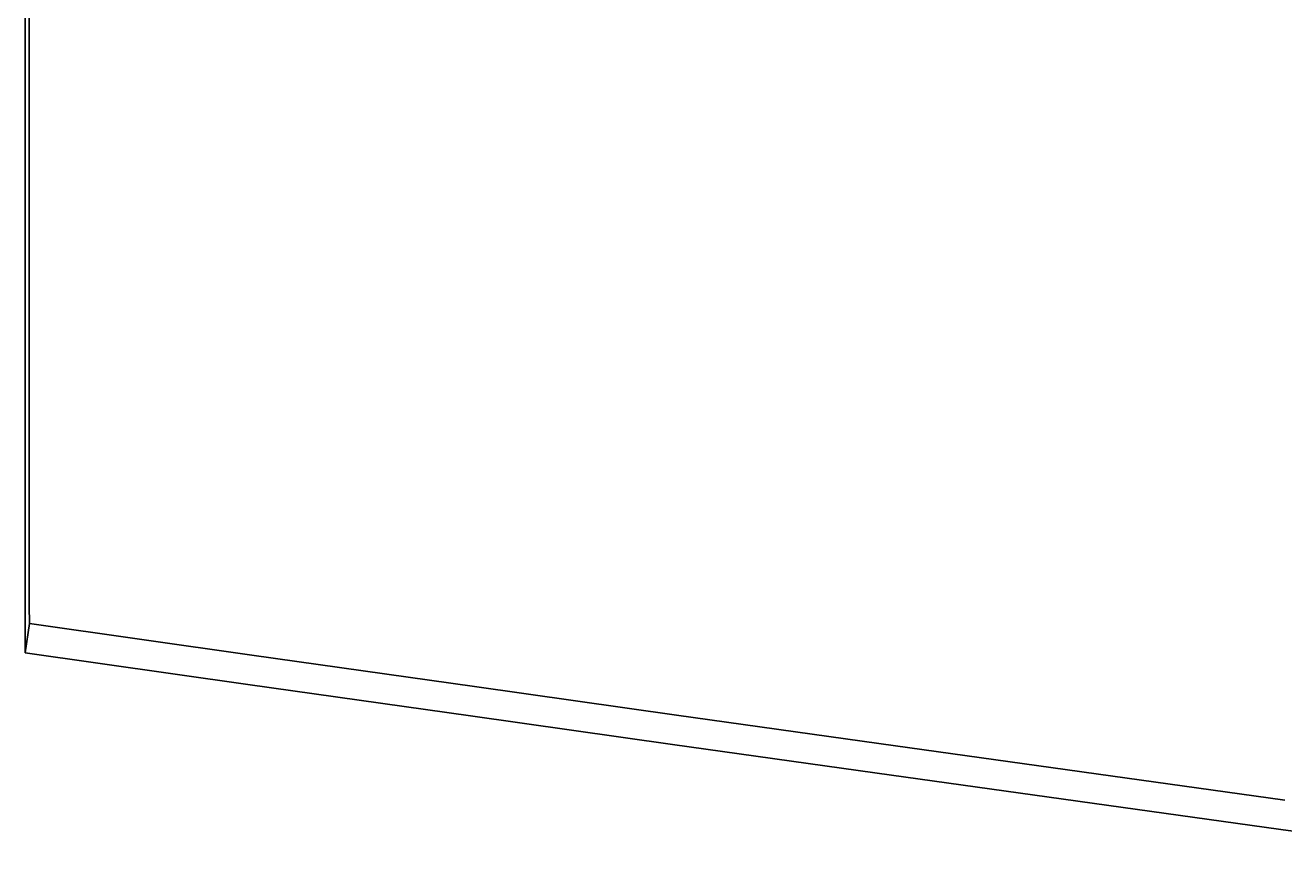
# Model space of a CAD drawing. Extents: x 284875 to 293742, y -1591 to 2062.
# Drawn here: x 284875 to 285582, y 1103 to 1576 of the extents above; entities that cross this region are included whole.
import ezdxf

# ---------------------------------------------------------------- set-up
doc = ezdxf.new("R2010")
doc.units = 0

# ---------------------------------------------------------------- blocks, each defined once
blk = doc.blocks.new('FB03C-PL251-CPLATE')
at = {"layer": '2073', "color": 125}
for points, invisible_edges in [([(284875, 1598.6755, 10000), (284875, 1557.8361, 10127.7441), (284877.2264, 1615.7208, 10005.3386), (284875, 1598.6755, 10000)], 6), ([(284875, 1557.8361, 10127.7441), (284877.2481, 1574.817, 10133.2752), (284877.2264, 1615.7208, 10005.3386), (284875, 1557.8361, 10127.7441)], 13), ([(285127.1709, 1582.946, 10005.3953), (284877.2264, 1615.7208, 10005.3386), (284877.2481, 1574.817, 10133.2752), (285127.1709, 1582.946, 10005.3953)], 13), ([(284875, 1598.6755, 10000), (285125, 1606.748, 9868.0967), (285125, 1565.9114, 10000), (284875, 1598.6755, 10000)], 15), ([(285125, 1606.748, 9868.0967), (285352, 1577.645, 9868.2617), (285125, 1565.9114, 10000), (285125, 1606.748, 9868.0967)], 15), ([(285125, 1565.9114, 10000), (284875, 1557.8361, 10127.7441), (284875, 1598.6755, 10000), (285125, 1565.9114, 10000)], 13), ([(285354.1633, 1594.731, 9873.4953), (285582.1401, 1565.3712, 9874.9608), (285582.1221, 1601.5665, 9755.0565), (285354.1633, 1594.731, 9873.4953)], 15), ([(285580, 1584.4221, 9750), (285735, 1600.135, 9629.5771), (285735, 1565.1609, 9750), (285580, 1584.4221, 9750)], 15), ([(285737.1044, 1582.2972, 9755.0911), (285582.1221, 1601.5665, 9755.0565), (285582.1401, 1565.3712, 9874.9608), (285737.1044, 1582.2972, 9755.0911)], 15), ([(285127.1709, 1582.946, 10005.3953), (285354.1814, 1553.4784, 10005.4396), (285354.1633, 1594.731, 9873.4953), (285127.1709, 1582.946, 10005.3953)], 15), ([(285354.1633, 1594.731, 9873.4953), (285354.1814, 1553.4784, 10005.4396), (285582.1401, 1565.3712, 9874.9608), (285354.1633, 1594.731, 9873.4953)], 15), ([(285352, 1577.645, 9868.2617), (285580, 1584.4221, 9750), (285580, 1548.297, 9869.6797), (285352, 1577.645, 9868.2617)], 15), ([(285735, 1565.1609, 9750), (285580, 1548.297, 9869.6797), (285580, 1584.4221, 9750), (285735, 1565.1609, 9750)], 15), ([(285127.1995, 1549.7692, 10108.4239), (285127.1709, 1582.946, 10005.3953), (284877.2481, 1574.817, 10133.2752), (285127.1995, 1549.7692, 10108.4239)], 15), ([(285125, 1565.9114, 10000), (285352, 1577.645, 9868.2617), (285352, 1536.4592, 10000), (285125, 1565.9114, 10000)], 15), ([(285354.1814, 1553.4784, 10005.4396), (285127.1709, 1582.946, 10005.3953), (285127.1995, 1549.7692, 10108.4239), (285354.1814, 1553.4784, 10005.4396)], 15), ([(285352, 1577.645, 9868.2617), (285580, 1548.297, 9869.6797), (285352, 1536.4592, 10000), (285352, 1577.645, 9868.2617)], 15), ([(285582.1401, 1565.3712, 9874.9608), (285737.1206, 1551.3317, 9857.2817), (285737.1044, 1582.2972, 9755.0911), (285582.1401, 1565.3712, 9874.9608)], 15), ([(284875, 1557.8361, 10127.7441), (284875, 1517.2, 10250), (284877.2481, 1574.817, 10133.2752), (284875, 1557.8361, 10127.7441)], 6), ([(284875, 1517.2, 10250), (284877.2687, 1534.1109, 10255.7336), (284877.2481, 1574.817, 10133.2752), (284875, 1517.2, 10250)], 13), ([(285127.2268, 1516.9252, 10207.3778), (285127.1995, 1549.7692, 10108.4239), (284877.2481, 1574.817, 10133.2752), (285127.2268, 1516.9252, 10207.3778)], 15), ([(285127.2268, 1516.9252, 10207.3778), (284877.2481, 1574.817, 10133.2752), (284877.2687, 1534.1109, 10255.7336), (285127.2268, 1516.9252, 10207.3778)], 13), ([(285125, 1532.788, 10102.874), (284875, 1557.8361, 10127.7441), (285125, 1565.9114, 10000), (285125, 1532.788, 10102.874)], 15), ([(285352, 1536.4592, 10000), (285125, 1532.788, 10102.874), (285125, 1565.9114, 10000), (285352, 1536.4592, 10000)], 15), ([(285354.1814, 1553.4784, 10005.4396), (285468.1704, 1538.8066, 10005.4598), (285582.1401, 1565.3712, 9874.9608), (285354.1814, 1553.4784, 10005.4396)], 15), ([(285468.1704, 1538.8066, 10005.4598), (285582.1594, 1524.172, 10005.48), (285582.1401, 1565.3712, 9874.9608), (285468.1704, 1538.8066, 10005.4598)], 15), ([(285580, 1548.297, 9869.6797), (285735, 1565.1609, 9750), (285735, 1534.254, 9852.0039), (285580, 1548.297, 9869.6797)], 15), ([(285582.1401, 1565.3712, 9874.9608), (285582.1594, 1524.172, 10005.48), (285737.1378, 1517.0217, 9966.3895), (285582.1401, 1565.3712, 9874.9608)], 15), ([(285582.1401, 1565.3712, 9874.9608), (285737.1378, 1517.0217, 9966.3895), (285737.1206, 1551.3317, 9857.2817), (285582.1401, 1565.3712, 9874.9608)], 15), ([(285125, 1500, 10201.6699), (284875, 1557.8361, 10127.7441), (285125, 1532.788, 10102.874), (285125, 1500, 10201.6699)], 15), ([(285125, 1500, 10201.6699), (284875, 1517.2, 10250), (284875, 1557.8361, 10127.7441), (285125, 1500, 10201.6699)], 13), ([(285127.1995, 1549.7692, 10108.4239), (285354.188, 1534.9939, 10062.7119), (285354.1814, 1553.4784, 10005.4396), (285127.1995, 1549.7692, 10108.4239)], 15), ([(285127.1995, 1549.7692, 10108.4239), (285127.2268, 1516.9252, 10207.3778), (285354.1943, 1516.9613, 10117.7119), (285127.1995, 1549.7692, 10108.4239)], 15), ([(285127.1995, 1549.7692, 10108.4239), (285354.1943, 1516.9613, 10117.7119), (285354.188, 1534.9939, 10062.7119), (285127.1995, 1549.7692, 10108.4239)], 15), ([(285468.1704, 1538.8066, 10005.4598), (285354.1814, 1553.4784, 10005.4396), (285354.188, 1534.9939, 10062.7119), (285468.1704, 1538.8066, 10005.4598)], 15), ([(285352, 1536.4592, 10000), (285580, 1548.297, 9869.6797), (285466, 1521.7925, 10000), (285352, 1536.4592, 10000)], 15), ([(285466, 1521.7925, 10000), (285580, 1548.297, 9869.6797), (285580, 1507.163, 10000), (285466, 1521.7925, 10000)], 15), ([(285580, 1548.297, 9869.6797), (285735, 1500, 9960.9404), (285580, 1507.163, 10000), (285580, 1548.297, 9869.6797)], 15), ([(285580, 1548.297, 9869.6797), (285735, 1534.254, 9852.0039), (285735, 1500, 9960.9404), (285580, 1548.297, 9869.6797)], 15), ([(285125, 1532.788, 10102.874), (285352, 1536.4592, 10000), (285352, 1518.002, 10057.1904), (285125, 1532.788, 10102.874)], 15), ([(285466, 1521.7925, 10000), (285352, 1518.002, 10057.1904), (285352, 1536.4592, 10000), (285466, 1521.7925, 10000)], 15), ([(285582.1651, 1516.9965, 10027.6463), (285468.1704, 1538.8066, 10005.4598), (285354.188, 1534.9939, 10062.7119), (285582.1651, 1516.9965, 10027.6463)], 15), ([(285582.1651, 1516.9965, 10027.6463), (285354.188, 1534.9939, 10062.7119), (285354.1943, 1516.9613, 10117.7119), (285582.1651, 1516.9965, 10027.6463)], 15), ([(285582.1623, 1520.536, 10016.7215), (285582.1594, 1524.172, 10005.48), (285468.1704, 1538.8066, 10005.4598), (285582.1623, 1520.536, 10016.7215)], 15), ([(285582.1651, 1516.9965, 10027.6463), (285582.1623, 1520.536, 10016.7215), (285468.1704, 1538.8066, 10005.4598), (285582.1651, 1516.9965, 10027.6463)], 15), ([(284875, 1517.2, 10250), (284875, 1508.772, 10274.7451), (284877.2687, 1534.1109, 10255.7336), (284875, 1517.2, 10250)], 6), ([(284875, 1508.772, 10274.7451), (284877.2715, 1525.6681, 10280.521), (284877.2687, 1534.1109, 10255.7336), (284875, 1508.772, 10274.7451)], 13), ([(285002.2221, 1517.2468, 10255.7583), (284877.2687, 1534.1109, 10255.7336), (284877.2715, 1525.6681, 10280.521), (285002.2221, 1517.2468, 10255.7583)], 13), ([(284877.2687, 1534.1109, 10255.7336), (285002.2221, 1517.2468, 10255.7583), (285127.2334, 1508.8345, 10231.2838), (284877.2687, 1534.1109, 10255.7336)], 15), ([(284877.2687, 1534.1109, 10255.7336), (285127.2334, 1508.8345, 10231.2838), (285127.2268, 1516.9252, 10207.3778), (284877.2687, 1534.1109, 10255.7336)], 15), ([(285125, 1532.788, 10102.874), (285352, 1500, 10112.0996), (285125, 1500, 10201.6699), (285125, 1532.788, 10102.874)], 15), ([(285125, 1532.788, 10102.874), (285352, 1518.002, 10057.1904), (285352, 1500, 10112.0996), (285125, 1532.788, 10102.874)], 15), ([(284875, 1508.772, 10274.7451), (284875, 1500, 10300.3096), (284877.2715, 1525.6681, 10280.521), (284875, 1508.772, 10274.7451)], 6), ([(284875, 1500, 10300.3096), (284877.2745, 1516.8819, 10306.1258), (284877.2715, 1525.6681, 10280.521), (284875, 1500, 10300.3096)], 13), ([(285127.2401, 1500.4777, 10255.783), (285002.2221, 1517.2468, 10255.7583), (284877.2715, 1525.6681, 10280.521), (285127.2401, 1500.4777, 10255.783)], 15), ([(285127.2401, 1500.4777, 10255.783), (284877.2715, 1525.6681, 10280.521), (284877.2745, 1516.8819, 10306.1258), (285127.2401, 1500.4777, 10255.783)], 13), ([(285580, 1500, 10022.1299), (285352, 1518.002, 10057.1904), (285466, 1521.7925, 10000), (285580, 1500, 10022.1299)], 15), ([(285580, 1503.5341, 10011.2207), (285466, 1521.7925, 10000), (285580, 1507.163, 10000), (285580, 1503.5341, 10011.2207)], 15), ([(285580, 1500, 10022.1299), (285466, 1521.7925, 10000), (285580, 1503.5341, 10011.2207), (285580, 1500, 10022.1299)], 15), ([(285737.1439, 1504.4131, 10005.5093), (285582.1594, 1524.172, 10005.48), (285582.1623, 1520.536, 10016.7215), (285737.1439, 1504.4131, 10005.5093)], 15), ([(285582.1594, 1524.172, 10005.48), (285737.1439, 1504.4131, 10005.5093), (285737.1409, 1510.6224, 9986.3283), (285582.1594, 1524.172, 10005.48)], 15), ([(285582.1594, 1524.172, 10005.48), (285737.1409, 1510.6224, 9986.3283), (285737.1378, 1517.0217, 9966.3895), (285582.1594, 1524.172, 10005.48)], 15), ([(284999.9688, 1500.3423, 10250), (284875, 1508.772, 10274.7451), (284875, 1517.2, 10250), (284999.9688, 1500.3423, 10250)], 13), ([(284875, 1517.2, 10250), (285125, 1491.922, 10225.541), (284999.9688, 1500.3423, 10250), (284875, 1517.2, 10250)], 15), ([(284875, 1517.2, 10250), (285125, 1500, 10201.6699), (285125, 1491.922, 10225.541), (284875, 1517.2, 10250)], 15), ([(284875, 1500, 10300.3096), (284875, 1465.12, 10400.1084), (284877.2745, 1516.8819, 10306.1258), (284875, 1500, 10300.3096)], 6), ([(284875, 1465.12, 10400.1084), (284877.2859, 1481.9473, 10406.0764), (284877.2745, 1516.8819, 10306.1258), (284875, 1465.12, 10400.1084)], 13), ([(285127.2536, 1456.7338, 10381.2926), (285127.2401, 1500.4777, 10255.783), (284877.2745, 1516.8819, 10306.1258), (285127.2536, 1456.7338, 10381.2926)], 15), ([(285127.2536, 1456.7338, 10381.2926), (284877.2745, 1516.8819, 10306.1258), (284877.2859, 1481.9473, 10406.0764), (285127.2536, 1456.7338, 10381.2926)], 13), ([(285002.2221, 1517.2468, 10255.7583), (285127.2401, 1500.4777, 10255.783), (285127.2334, 1508.8345, 10231.2838), (285002.2221, 1517.2468, 10255.7583)], 15), ([(285127.2268, 1516.9252, 10207.3778), (285354.202, 1494.1302, 10185.995), (285354.1943, 1516.9613, 10117.7119), (285127.2268, 1516.9252, 10207.3778)], 15), ([(285127.2268, 1516.9252, 10207.3778), (285127.2334, 1508.8345, 10231.2838), (285354.202, 1494.1302, 10185.995), (285127.2268, 1516.9252, 10207.3778)], 15), ([(285580, 1500, 10022.1299), (285352, 1500, 10112.0996), (285352, 1518.002, 10057.1904), (285580, 1500, 10022.1299)], 15), ([(285582.1944, 1479.5321, 10141.033), (285582.1651, 1516.9965, 10027.6463), (285354.1943, 1516.9613, 10117.7119), (285582.1944, 1479.5321, 10141.033)], 15), ([(285582.1944, 1479.5321, 10141.033), (285354.1943, 1516.9613, 10117.7119), (285354.202, 1494.1302, 10185.995), (285582.1944, 1479.5321, 10141.033)], 15), ([(285737.1439, 1504.4131, 10005.5093), (285582.1623, 1520.536, 10016.7215), (285582.1651, 1516.9965, 10027.6463), (285737.1439, 1504.4131, 10005.5093)], 15), ([(285737.1439, 1504.4131, 10005.5093), (285582.1651, 1516.9965, 10027.6463), (285582.1944, 1479.5321, 10141.033), (285737.1439, 1504.4131, 10005.5093)], 15), ([(285125, 1483.5798, 10250), (284875, 1508.772, 10274.7451), (284999.9688, 1500.3423, 10250), (285125, 1483.5798, 10250)], 15), ([(285125, 1483.5798, 10250), (284875, 1500, 10300.3096), (284875, 1508.772, 10274.7451), (285125, 1483.5798, 10250)], 13), ([(285127.2334, 1508.8345, 10231.2838), (285127.2401, 1500.4777, 10255.783), (285240.632, 1485.3444, 10255.8049), (285127.2334, 1508.8345, 10231.2838)], 15), ([(285127.2334, 1508.8345, 10231.2838), (285240.632, 1485.3444, 10255.8049), (285354.202, 1494.1302, 10185.995), (285127.2334, 1508.8345, 10231.2838)], 15), ([(285735, 1487.4116, 10000), (285580, 1503.5341, 10011.2207), (285580, 1507.163, 10000), (285735, 1487.4116, 10000)], 15), ([(285580, 1507.163, 10000), (285735, 1493.61, 9980.8516), (285735, 1487.4116, 10000), (285580, 1507.163, 10000)], 15), ([(285580, 1507.163, 10000), (285735, 1500, 9960.9404), (285735, 1493.61, 9980.8516), (285580, 1507.163, 10000)], 15), ([(285125, 1439.9041, 10375.3193), (284875, 1500, 10300.3096), (285125, 1483.5798, 10250), (285125, 1439.9041, 10375.3193)], 15), ([(285125, 1439.9041, 10375.3193), (284875, 1465.12, 10400.1084), (284875, 1500, 10300.3096), (285125, 1439.9041, 10375.3193)], 13), ([(284999.9688, 1500.3423, 10250), (285125, 1491.922, 10225.541), (285125, 1483.5798, 10250), (284999.9688, 1500.3423, 10250)], 15), ([(285125, 1500, 10201.6699), (285352, 1477.2061, 10180.2744), (285125, 1491.922, 10225.541), (285125, 1500, 10201.6699)], 15), ([(285125, 1500, 10201.6699), (285352, 1500, 10112.0996), (285352, 1477.2061, 10180.2744), (285125, 1500, 10201.6699)], 15), ([(285240.632, 1485.3444, 10255.8049), (285127.2401, 1500.4777, 10255.783), (285127.2536, 1456.7338, 10381.2926), (285240.632, 1485.3444, 10255.8049)], 15), ([(285580, 1462.598, 10135.3389), (285352, 1500, 10112.0996), (285580, 1500, 10022.1299), (285580, 1462.598, 10135.3389)], 15), ([(285580, 1462.598, 10135.3389), (285352, 1477.2061, 10180.2744), (285352, 1500, 10112.0996), (285580, 1462.598, 10135.3389)], 15), ([(285735, 1487.4116, 10000), (285580, 1500, 10022.1299), (285580, 1503.5341, 10011.2207), (285735, 1487.4116, 10000)], 15), ([(285735, 1487.4116, 10000), (285580, 1462.598, 10135.3389), (285580, 1500, 10022.1299), (285735, 1487.4116, 10000)], 15), ([(285582.1944, 1479.5321, 10141.033), (285737.1626, 1463.7773, 10128.4389), (285737.1439, 1504.4131, 10005.5093), (285582.1944, 1479.5321, 10141.033)], 15), ([(285240.632, 1485.3444, 10255.8049), (285354.2098, 1470.2829, 10255.8267), (285354.202, 1494.1302, 10185.995), (285240.632, 1485.3444, 10255.8049)], 15), ([(285354.202, 1494.1302, 10185.995), (285354.2098, 1470.2829, 10255.8267), (285468.2027, 1455.2482, 10255.8495), (285354.202, 1494.1302, 10185.995)], 15), ([(285582.224, 1440.2513, 10255.8724), (285582.1944, 1479.5321, 10141.033), (285354.202, 1494.1302, 10185.995), (285582.224, 1440.2513, 10255.8724)], 15), ([(285582.224, 1440.2513, 10255.8724), (285354.202, 1494.1302, 10185.995), (285468.2027, 1455.2482, 10255.8495), (285582.224, 1440.2513, 10255.8724)], 15), ([(285125, 1491.922, 10225.541), (285238.4375, 1468.448, 10250), (285125, 1483.5798, 10250), (285125, 1491.922, 10225.541)], 15), ([(285125, 1491.922, 10225.541), (285352, 1477.2061, 10180.2744), (285238.4375, 1468.448, 10250), (285125, 1491.922, 10225.541)], 15), ([(285354.2098, 1470.2829, 10255.8267), (285240.632, 1485.3444, 10255.8049), (285127.2536, 1456.7338, 10381.2926), (285354.2098, 1470.2829, 10255.8267)], 15), ([(285580, 1462.598, 10135.3389), (285735, 1487.4116, 10000), (285735, 1446.8459, 10122.7246), (285580, 1462.598, 10135.3389)], 15), ([(284875, 1465.12, 10400.1084), (284875, 1429.1716, 10500), (284877.2859, 1481.9473, 10406.0764), (284875, 1465.12, 10400.1084)], 6), ([(284875, 1429.1716, 10500), (284877.2971, 1445.9437, 10506.1173), (284877.2859, 1481.9473, 10406.0764), (284875, 1429.1716, 10500)], 13), ([(285127.2536, 1456.7338, 10381.2926), (284877.2859, 1481.9473, 10406.0764), (284877.2971, 1445.9437, 10506.1173), (285127.2536, 1456.7338, 10381.2926)], 13), ([(285238.4375, 1468.448, 10250), (285125, 1439.9041, 10375.3193), (285125, 1483.5798, 10250), (285238.4375, 1468.448, 10250)], 15), ([(285582.1944, 1479.5321, 10141.033), (285582.224, 1440.2513, 10255.8724), (285737.1626, 1463.7773, 10128.4389), (285582.1944, 1479.5321, 10141.033)], 15), ([(285238.4375, 1468.448, 10250), (285352, 1477.2061, 10180.2744), (285352, 1453.396, 10250), (285238.4375, 1468.448, 10250)], 15), ([(285352, 1477.2061, 10180.2744), (285466, 1438.3683, 10250), (285352, 1453.396, 10250), (285352, 1477.2061, 10180.2744)], 15), ([(285580, 1423.3821, 10250), (285352, 1477.2061, 10180.2744), (285580, 1462.598, 10135.3389), (285580, 1423.3821, 10250)], 15), ([(285580, 1423.3821, 10250), (285466, 1438.3683, 10250), (285352, 1477.2061, 10180.2744), (285580, 1423.3821, 10250)], 15), ([(285125, 1439.9041, 10375.3193), (284875, 1429.1716, 10500), (284875, 1465.12, 10400.1084), (285125, 1439.9041, 10375.3193)], 13), ([(285352, 1453.396, 10250), (285125, 1439.9041, 10375.3193), (285238.4375, 1468.448, 10250), (285352, 1453.396, 10250)], 15), ([(285127.2536, 1456.7338, 10381.2926), (285354.2263, 1426.181, 10381.3399), (285354.2098, 1470.2829, 10255.8267), (285127.2536, 1456.7338, 10381.2926)], 15), ([(285468.2027, 1455.2482, 10255.8495), (285354.2098, 1470.2829, 10255.8267), (285354.2263, 1426.181, 10381.3399), (285468.2027, 1455.2482, 10255.8495)], 15), ([(285580, 1462.598, 10135.3389), (285735, 1446.8459, 10122.7246), (285580, 1423.3821, 10250), (285580, 1462.598, 10135.3389)], 15), ([(285582.224, 1440.2513, 10255.8724), (285737.1819, 1419.9714, 10255.9087), (285737.1626, 1463.7773, 10128.4389), (285582.224, 1440.2513, 10255.8724)], 15), ([(285127.2536, 1456.7338, 10381.2926), (284877.2971, 1445.9437, 10506.1173), (285002.2507, 1428.6892, 10506.141), (285127.2536, 1456.7338, 10381.2926)], 15), ([(285002.2507, 1428.6892, 10506.141), (285127.2667, 1411.5821, 10506.1647), (285127.2536, 1456.7338, 10381.2926), (285002.2507, 1428.6892, 10506.141)], 15), ([(285125, 1439.9041, 10375.3193), (285352, 1453.396, 10250), (285352, 1409.363, 10375.3232), (285125, 1439.9041, 10375.3193)], 15), ([(285127.2536, 1456.7338, 10381.2926), (285127.2667, 1411.5821, 10506.1647), (285354.2263, 1426.181, 10381.3399), (285127.2536, 1456.7338, 10381.2926)], 15), ([(285466, 1438.3683, 10250), (285352, 1409.363, 10375.3232), (285352, 1453.396, 10250), (285466, 1438.3683, 10250)], 15), ([(285582.224, 1440.2513, 10255.8724), (285468.2027, 1455.2482, 10255.8495), (285354.2263, 1426.181, 10381.3399), (285582.224, 1440.2513, 10255.8724)], 15), ([(284875, 1429.1716, 10500), (284875, 1382.58, 10625.5732), (284877.2971, 1445.9437, 10506.1173), (284875, 1429.1716, 10500)], 6), ([(284875, 1382.58, 10625.5732), (284877.3096, 1399.2795, 10631.8813), (284877.2971, 1445.9437, 10506.1173), (284875, 1382.58, 10625.5732)], 13), ([(285002.2507, 1428.6892, 10506.141), (284877.2971, 1445.9437, 10506.1173), (284877.3096, 1399.2795, 10631.8813), (285002.2507, 1428.6892, 10506.141)], 13), ([(285580, 1423.3821, 10250), (285735, 1446.8459, 10122.7246), (285735, 1403.1094, 10250), (285580, 1423.3821, 10250)], 15), ([(285125, 1439.9041, 10375.3193), (284999.9688, 1411.9237, 10500), (284875, 1429.1716, 10500), (285125, 1439.9041, 10375.3193)], 15), ([(284999.9688, 1411.9237, 10500), (285125, 1439.9041, 10375.3193), (285125, 1394.8232, 10500), (284999.9688, 1411.9237, 10500)], 15), ([(285125, 1439.9041, 10375.3193), (285352, 1409.363, 10375.3232), (285125, 1394.8232, 10500), (285125, 1439.9041, 10375.3193)], 15), ([(285580, 1423.3821, 10250), (285352, 1409.363, 10375.3232), (285466, 1438.3683, 10250), (285580, 1423.3821, 10250)], 15), ([(285354.2263, 1426.181, 10381.3399), (285582.2254, 1396.1202, 10380.391), (285582.224, 1440.2513, 10255.8724), (285354.2263, 1426.181, 10381.3399)], 15), ([(285737.1819, 1419.9714, 10255.9087), (285582.224, 1440.2513, 10255.8724), (285582.2254, 1396.1202, 10380.391), (285737.1819, 1419.9714, 10255.9087)], 15), ([(284999.9688, 1411.9237, 10500), (284875, 1382.58, 10625.5732), (284875, 1429.1716, 10500), (284999.9688, 1411.9237, 10500)], 13), ([(285127.2667, 1411.5821, 10506.1647), (285002.2507, 1428.6892, 10506.141), (284877.3096, 1399.2795, 10631.8813), (285127.2667, 1411.5821, 10506.1647)], 15), ([(285127.2667, 1411.5821, 10506.1647), (285240.7536, 1396.0917, 10506.1853), (285354.2263, 1426.181, 10381.3399), (285127.2667, 1411.5821, 10506.1647)], 15), ([(285240.7536, 1396.0917, 10506.1853), (285354.2426, 1380.7168, 10506.2059), (285354.2263, 1426.181, 10381.3399), (285240.7536, 1396.0917, 10506.1853)], 15), ([(285352, 1409.363, 10375.3232), (285580, 1423.3821, 10250), (285580, 1379.318, 10374.3301), (285352, 1409.363, 10375.3232)], 15), ([(285354.2263, 1426.181, 10381.3399), (285354.2426, 1380.7168, 10506.2059), (285582.2254, 1396.1202, 10380.391), (285354.2263, 1426.181, 10381.3399)], 15), ([(285735, 1403.1094, 10250), (285580, 1379.318, 10374.3301), (285580, 1423.3821, 10250), (285735, 1403.1094, 10250)], 15), ([(285737.1986, 1375.6105, 10380.3293), (285737.1819, 1419.9714, 10255.9087), (285582.2254, 1396.1202, 10380.391), (285737.1986, 1375.6105, 10380.3293)], 15), ([(285125, 1394.8232, 10500), (284875, 1382.58, 10625.5732), (284999.9688, 1411.9237, 10500), (285125, 1394.8232, 10500)], 15), ([(284877.3096, 1399.2795, 10631.8813), (285127.296, 1365.513, 10629.3771), (285127.2667, 1411.5821, 10506.1647), (284877.3096, 1399.2795, 10631.8813)], 15), ([(285125, 1394.8232, 10500), (285352, 1409.363, 10375.3232), (285238.5, 1379.3387, 10500), (285125, 1394.8232, 10500)], 15), ([(285240.7536, 1396.0917, 10506.1853), (285127.2667, 1411.5821, 10506.1647), (285127.296, 1365.513, 10629.3771), (285240.7536, 1396.0917, 10506.1853)], 15), ([(285238.5, 1379.3387, 10500), (285352, 1409.363, 10375.3232), (285352, 1363.97, 10500), (285238.5, 1379.3387, 10500)], 15), ([(285352, 1409.363, 10375.3232), (285580, 1379.318, 10374.3301), (285352, 1363.97, 10500), (285352, 1409.363, 10375.3232)], 15), ([(285735, 1358.8149, 10374.2402), (285580, 1379.318, 10374.3301), (285735, 1403.1094, 10250), (285735, 1358.8149, 10374.2402)], 15), ([(284875, 1382.58, 10625.5732), (284875, 1334.8018, 10750), (284877.3096, 1399.2795, 10631.8813), (284875, 1382.58, 10625.5732)], 6), ([(284875, 1334.8018, 10750), (284877.3217, 1351.4274, 10756.496), (284877.3096, 1399.2795, 10631.8813), (284875, 1334.8018, 10750)], 13), ([(284875, 1382.58, 10625.5732), (285125, 1394.8232, 10500), (285125, 1348.827, 10623.0283), (284875, 1382.58, 10625.5732)], 15), ([(284877.3096, 1399.2795, 10631.8813), (284877.3217, 1351.4274, 10756.496), (285127.296, 1365.513, 10629.3771), (284877.3096, 1399.2795, 10631.8813)], 6), ([(285238.5, 1379.3387, 10500), (285125, 1348.827, 10623.0283), (285125, 1394.8232, 10500), (285238.5, 1379.3387, 10500)], 15), ([(285354.2426, 1380.7168, 10506.2059), (285240.7536, 1396.0917, 10506.1853), (285127.296, 1365.513, 10629.3771), (285354.2426, 1380.7168, 10506.2059)], 15), ([(285354.2426, 1380.7168, 10506.2059), (285468.2336, 1365.3269, 10506.2264), (285582.2254, 1396.1202, 10380.391), (285354.2426, 1380.7168, 10506.2059)], 15), ([(285468.2336, 1365.3269, 10506.2264), (285582.2265, 1349.9699, 10506.2468), (285582.2254, 1396.1202, 10380.391), (285468.2336, 1365.3269, 10506.2264)], 15), ([(285737.1986, 1375.6105, 10380.3293), (285582.2254, 1396.1202, 10380.391), (285582.2265, 1349.9699, 10506.2468), (285737.1986, 1375.6105, 10380.3293)], 15), ([(284875, 1382.58, 10625.5732), (285125, 1348.827, 10623.0283), (284875, 1334.8018, 10750), (284875, 1382.58, 10625.5732)], 11), ([(285352, 1363.97, 10500), (285125, 1348.827, 10623.0283), (285238.5, 1379.3387, 10500), (285352, 1363.97, 10500)], 15), ([(285127.296, 1365.513, 10629.3771), (285354.2573, 1334.654, 10628.4854), (285354.2426, 1380.7168, 10506.2059), (285127.296, 1365.513, 10629.3771)], 15), ([(285352, 1363.97, 10500), (285580, 1379.318, 10374.3301), (285466, 1348.5864, 10500), (285352, 1363.97, 10500)], 15), ([(285468.2336, 1365.3269, 10506.2264), (285354.2426, 1380.7168, 10506.2059), (285354.2573, 1334.654, 10628.4854), (285468.2336, 1365.3269, 10506.2264)], 15), ([(285466, 1348.5864, 10500), (285580, 1379.318, 10374.3301), (285580, 1333.2361, 10500), (285466, 1348.5864, 10500)], 15), ([(285735, 1358.8149, 10374.2402), (285580, 1333.2361, 10500), (285580, 1379.318, 10374.3301), (285735, 1358.8149, 10374.2402)], 15), ([(285582.2265, 1349.9699, 10506.2468), (285737.2154, 1329.204, 10506.2703), (285737.1986, 1375.6105, 10380.3293), (285582.2265, 1349.9699, 10506.2468)], 15), ([(284877.3217, 1351.4274, 10756.496), (285002.309, 1333.8737, 10756.5112), (285127.296, 1365.513, 10629.3771), (284877.3217, 1351.4274, 10756.496)], 15), ([(285002.309, 1333.8737, 10756.5112), (285127.3261, 1316.3666, 10756.5263), (285127.296, 1365.513, 10629.3771), (285002.309, 1333.8737, 10756.5112)], 15), ([(285127.296, 1365.513, 10629.3771), (285127.3261, 1316.3666, 10756.5263), (285354.2573, 1334.654, 10628.4854), (285127.296, 1365.513, 10629.3771)], 15), ([(285582.2265, 1349.9699, 10506.2468), (285468.2336, 1365.3269, 10506.2264), (285354.2573, 1334.654, 10628.4854), (285582.2265, 1349.9699, 10506.2468)], 15), ([(285125, 1348.827, 10623.0283), (285352, 1363.97, 10500), (285352, 1317.978, 10622.0967), (285125, 1348.827, 10623.0283)], 15), ([(285466, 1348.5864, 10500), (285352, 1317.978, 10622.0967), (285352, 1363.97, 10500), (285466, 1348.5864, 10500)], 15), ([(285580, 1333.2361, 10500), (285735, 1358.8149, 10374.2402), (285735, 1312.4775, 10500), (285580, 1333.2361, 10500)], 15), ([(284875, 1334.8018, 10750), (284875, 1286.104, 10872.5322), (284877.3217, 1351.4274, 10756.496), (284875, 1334.8018, 10750)], 6), ([(284875, 1286.104, 10872.5322), (284877.3198, 1302.6569, 10879.2122), (284877.3217, 1351.4274, 10756.496), (284875, 1286.104, 10872.5322)], 13), ([(285002.309, 1333.8737, 10756.5112), (284877.3217, 1351.4274, 10756.496), (284877.3198, 1302.6569, 10879.2122), (285002.309, 1333.8737, 10756.5112)], 13), ([(284875, 1334.8018, 10750), (285125, 1348.827, 10623.0283), (285000, 1317.2522, 10750), (284875, 1334.8018, 10750)], 15), ([(285000, 1317.2522, 10750), (285125, 1348.827, 10623.0283), (285125, 1299.7534, 10750), (285000, 1317.2522, 10750)], 15), ([(285125, 1348.827, 10623.0283), (285352, 1317.978, 10622.0967), (285125, 1299.7534, 10750), (285125, 1348.827, 10623.0283)], 15), ([(285580, 1333.2361, 10500), (285352, 1317.978, 10622.0967), (285466, 1348.5864, 10500), (285580, 1333.2361, 10500)], 15), ([(285354.2573, 1334.654, 10628.4854), (285582.2387, 1303.3993, 10628.9922), (285582.2265, 1349.9699, 10506.2468), (285354.2573, 1334.654, 10628.4854)], 15), ([(285737.2154, 1329.204, 10506.2703), (285582.2265, 1349.9699, 10506.2468), (285582.2387, 1303.3993, 10628.9922), (285737.2154, 1329.204, 10506.2703)], 15), ([(285000, 1317.2522, 10750), (284875, 1286.104, 10872.5322), (284875, 1334.8018, 10750), (285000, 1317.2522, 10750)], 13), ([(285127.3261, 1316.3666, 10756.5263), (285002.309, 1333.8737, 10756.5112), (284877.3198, 1302.6569, 10879.2122), (285127.3261, 1316.3666, 10756.5263)], 15), ([(285127.3261, 1316.3666, 10756.5263), (285240.7854, 1300.5778, 10756.5428), (285354.2573, 1334.654, 10628.4854), (285127.3261, 1316.3666, 10756.5263)], 15), ([(285240.7854, 1300.5778, 10756.5428), (285354.2726, 1284.8513, 10756.5593), (285354.2573, 1334.654, 10628.4854), (285240.7854, 1300.5778, 10756.5428)], 15), ([(285352, 1317.978, 10622.0967), (285580, 1333.2361, 10500), (285580, 1286.7321, 10622.5742), (285352, 1317.978, 10622.0967)], 15), ([(285354.2573, 1334.654, 10628.4854), (285354.2726, 1284.8513, 10756.5593), (285582.2387, 1303.3993, 10628.9922), (285354.2573, 1334.654, 10628.4854)], 15), ([(285735, 1312.4775, 10500), (285580, 1286.7321, 10622.5742), (285580, 1333.2361, 10500), (285735, 1312.4775, 10500)], 15), ([(285582.2387, 1303.3993, 10628.9922), (285737.2246, 1282.1703, 10629.7072), (285737.2154, 1329.204, 10506.2703), (285582.2387, 1303.3993, 10628.9922)], 15), ([(285125, 1299.7534, 10750), (284875, 1286.104, 10872.5322), (285000, 1317.2522, 10750), (285125, 1299.7534, 10750)], 15), ([(284877.3198, 1302.6569, 10879.2122), (285127.3112, 1265.6737, 10883.5851), (285127.3261, 1316.3666, 10756.5263), (284877.3198, 1302.6569, 10879.2122)], 15), ([(285125, 1299.7534, 10750), (285352, 1317.978, 10622.0967), (285238.5, 1283.9655, 10750), (285125, 1299.7534, 10750)], 15), ([(285240.7854, 1300.5778, 10756.5428), (285127.3261, 1316.3666, 10756.5263), (285127.3112, 1265.6737, 10883.5851), (285240.7854, 1300.5778, 10756.5428)], 15), ([(285238.5, 1283.9655, 10750), (285352, 1317.978, 10622.0967), (285352, 1268.2438, 10750), (285238.5, 1283.9655, 10750)], 15), ([(285352, 1317.978, 10622.0967), (285580, 1286.7321, 10622.5742), (285352, 1268.2438, 10750), (285352, 1317.978, 10622.0967)], 15), ([(285580, 1286.7321, 10622.5742), (285735, 1312.4775, 10500), (285735, 1265.511, 10623.2637), (285580, 1286.7321, 10622.5742)], 15), ([(284875, 1286.104, 10872.5322), (284875, 1233.8193, 11000), (284877.3198, 1302.6569, 10879.2122), (284875, 1286.104, 10872.5322)], 6), ([(284875, 1233.8193, 11000), (284877.3174, 1250.2988, 11006.8599), (284877.3198, 1302.6569, 10879.2122), (284875, 1233.8193, 11000)], 13), ([(284877.3198, 1302.6569, 10879.2122), (284877.3174, 1250.2988, 11006.8599), (285127.3112, 1265.6737, 10883.5851), (284877.3198, 1302.6569, 10879.2122)], 6), ([(285354.2726, 1284.8513, 10756.5593), (285468.2619, 1269.1301, 10756.573), (285582.2387, 1303.3993, 10628.9922), (285354.2726, 1284.8513, 10756.5593)], 15), ([(285468.2619, 1269.1301, 10756.573), (285582.2512, 1253.496, 10756.5867), (285582.2387, 1303.3993, 10628.9922), (285468.2619, 1269.1301, 10756.573)], 15), ([(285582.2387, 1303.3993, 10628.9922), (285582.2512, 1253.496, 10756.5867), (285737.2246, 1282.1703, 10629.7072), (285582.2387, 1303.3993, 10628.9922)], 15), ([(284875, 1286.104, 10872.5322), (285125, 1299.7534, 10750), (285125, 1249.129, 10876.8818), (284875, 1286.104, 10872.5322)], 15), ([(285238.5, 1283.9655, 10750), (285125, 1249.129, 10876.8818), (285125, 1299.7534, 10750), (285238.5, 1283.9655, 10750)], 15), ([(285354.2726, 1284.8513, 10756.5593), (285240.7854, 1300.5778, 10756.5428), (285127.3112, 1265.6737, 10883.5851), (285354.2726, 1284.8513, 10756.5593)], 15), ([(284875, 1286.104, 10872.5322), (285125, 1249.129, 10876.8818), (284875, 1233.8193, 11000), (284875, 1286.104, 10872.5322)], 11), ([(285352, 1268.2438, 10750), (285125, 1249.129, 10876.8818), (285238.5, 1283.9655, 10750), (285352, 1268.2438, 10750)], 15), ([(285354.2772, 1233.7441, 10884.0986), (285354.2726, 1284.8513, 10756.5593), (285127.3112, 1265.6737, 10883.5851), (285354.2772, 1233.7441, 10884.0986)], 15), ([(285352, 1268.2438, 10750), (285580, 1286.7321, 10622.5742), (285466, 1252.5265, 10750), (285352, 1268.2438, 10750)], 15), ([(285468.2619, 1269.1301, 10756.573), (285354.2726, 1284.8513, 10756.5593), (285354.2772, 1233.7441, 10884.0986), (285468.2619, 1269.1301, 10756.573)], 15), ([(285466, 1252.5265, 10750), (285580, 1286.7321, 10622.5742), (285580, 1236.8964, 10750), (285466, 1252.5265, 10750)], 15), ([(285580, 1286.7321, 10622.5742), (285735, 1265.511, 10623.2637), (285580, 1236.8964, 10750), (285580, 1286.7321, 10622.5742)], 15), ([(285582.2512, 1253.496, 10756.5867), (285737.234, 1232.3489, 10756.6123), (285737.2246, 1282.1703, 10629.7072), (285582.2512, 1253.496, 10756.5867)], 15), ([(285352, 1217.203, 10877.375), (285125, 1249.129, 10876.8818), (285352, 1268.2438, 10750), (285352, 1217.203, 10877.375)], 15), ([(285466, 1252.5265, 10750), (285352, 1217.203, 10877.375), (285352, 1268.2438, 10750), (285466, 1252.5265, 10750)], 15), ([(285582.2512, 1253.496, 10756.5867), (285468.2619, 1269.1301, 10756.573), (285354.2772, 1233.7441, 10884.0986), (285582.2512, 1253.496, 10756.5867)], 15), ([(284877.3174, 1250.2988, 11006.8599), (285002.2717, 1232.5469, 11006.8716), (285127.3112, 1265.6737, 10883.5851), (284877.3174, 1250.2988, 11006.8599)], 15), ([(285002.2717, 1232.5469, 11006.8716), (285127.2964, 1214.9376, 11006.8832), (285127.3112, 1265.6737, 10883.5851), (285002.2717, 1232.5469, 11006.8716)], 15), ([(285354.2772, 1233.7441, 10884.0986), (285127.3112, 1265.6737, 10883.5851), (285127.2964, 1214.9376, 11006.8832), (285354.2772, 1233.7441, 10884.0986)], 15), ([(285580, 1236.8964, 10750), (285735, 1265.511, 10623.2637), (285735, 1215.7571, 10750), (285580, 1236.8964, 10750)], 15), ([(285580, 1236.8964, 10750), (285352, 1217.203, 10877.375), (285466, 1252.5265, 10750), (285580, 1236.8964, 10750)], 15), ([(285582.2581, 1202.4618, 10883.3478), (285582.2512, 1253.496, 10756.5867), (285354.2772, 1233.7441, 10884.0986), (285582.2581, 1202.4618, 10883.3478)], 15), ([(285737.234, 1232.3489, 10756.6123), (285582.2512, 1253.496, 10756.5867), (285582.2581, 1202.4618, 10883.3478), (285737.234, 1232.3489, 10756.6123)], 15), ([(284875, 1233.8193, 11000), (284875, 1223.7848, 11024.0205), (284877.3174, 1250.2988, 11006.8599), (284875, 1233.8193, 11000)], 6), ([(284875, 1223.7848, 11024.0205), (284877.3403, 1240.249, 11030.909), (284877.3174, 1250.2988, 11006.8599), (284875, 1223.7848, 11024.0205)], 4), ([(284875, 1233.8193, 11000), (285125, 1249.129, 10876.8818), (284999.9688, 1216.0703, 11000), (284875, 1233.8193, 11000)], 15), ([(285002.2717, 1232.5469, 11006.8716), (284877.3174, 1250.2988, 11006.8599), (284877.3403, 1240.249, 11030.909), (285002.2717, 1232.5469, 11006.8716)], 13), ([(284999.9688, 1216.0703, 11000), (285125, 1249.129, 10876.8818), (285125, 1198.465, 11000), (284999.9688, 1216.0703, 11000)], 15), ([(285352, 1217.203, 10877.375), (285125, 1198.465, 11000), (285125, 1249.129, 10876.8818), (285352, 1217.203, 10877.375)], 15), ([(284875, 1223.7848, 11024.0205), (285000, 1206.0193, 11024), (284877.3403, 1240.249, 11030.909), (284875, 1223.7848, 11024.0205)], 2), ([(284877.3403, 1240.249, 11030.909), (285002.3031, 1222.4828, 11030.9027), (285002.2717, 1232.5469, 11006.8716), (284877.3403, 1240.249, 11030.909)], 6), ([(285000, 1206.0193, 11024), (285002.3031, 1222.4828, 11030.9027), (284877.3403, 1240.249, 11030.909), (285000, 1206.0193, 11024)], 13), ([(284999.9688, 1216.0703, 11000), (284875, 1223.7848, 11024.0205), (284875, 1233.8193, 11000), (284999.9688, 1216.0703, 11000)], 13), ([(285002.3031, 1222.4828, 11030.9027), (285127.2964, 1214.9376, 11006.8832), (285002.2717, 1232.5469, 11006.8716), (285002.3031, 1222.4828, 11030.9027)], 15), ([(285354.2772, 1233.7441, 10884.0986), (285127.2964, 1214.9376, 11006.8832), (285240.7899, 1198.9776, 11006.8932), (285354.2772, 1233.7441, 10884.0986)], 15), ([(285240.7899, 1198.9776, 11006.8932), (285354.2814, 1183.0579, 11006.9031), (285354.2772, 1233.7441, 10884.0986), (285240.7899, 1198.9776, 11006.8932)], 15), ([(285580, 1185.9301, 10876.5947), (285352, 1217.203, 10877.375), (285580, 1236.8964, 10750), (285580, 1185.9301, 10876.5947)], 15), ([(285582.2581, 1202.4618, 10883.3478), (285354.2772, 1233.7441, 10884.0986), (285354.2814, 1183.0579, 11006.9031), (285582.2581, 1202.4618, 10883.3478)], 15), ([(285735, 1215.7571, 10750), (285580, 1185.9301, 10876.5947), (285580, 1236.8964, 10750), (285735, 1215.7571, 10750)], 15), ([(285737.2442, 1181.6322, 10882.1534), (285737.234, 1232.3489, 10756.6123), (285582.2581, 1202.4618, 10883.3478), (285737.2442, 1181.6322, 10882.1534)], 15), ([(284875, 1223.7848, 11024.0205), (284999.9688, 1216.0703, 11000), (285000, 1206.0193, 11024), (284875, 1223.7848, 11024.0205)], 11), ([(285000, 1206.0193, 11024), (285125, 1188.406, 11024), (285002.3031, 1222.4828, 11030.9027), (285000, 1206.0193, 11024)], 6), ([(285002.3031, 1222.4828, 11030.9027), (285127.3023, 1204.8637, 11030.9169), (285127.2964, 1214.9376, 11006.8832), (285002.3031, 1222.4828, 11030.9027)], 6), ([(285125, 1188.406, 11024), (285127.3023, 1204.8637, 11030.9169), (285002.3031, 1222.4828, 11030.9027), (285125, 1188.406, 11024)], 13), ([(285352, 1217.203, 10877.375), (285238.5, 1182.5082, 11000), (285125, 1198.465, 11000), (285352, 1217.203, 10877.375)], 15), ([(285238.5, 1182.5082, 11000), (285352, 1217.203, 10877.375), (285352, 1166.5916, 11000), (285238.5, 1182.5082, 11000)], 15), ([(285580, 1185.9301, 10876.5947), (285352, 1166.5916, 11000), (285352, 1217.203, 10877.375), (285580, 1185.9301, 10876.5947)], 15), ([(285000, 1206.0193, 11024), (284999.9688, 1216.0703, 11000), (285125, 1198.465, 11000), (285000, 1206.0193, 11024)], 15), ([(285240.7899, 1198.9776, 11006.8932), (285127.2964, 1214.9376, 11006.8832), (285127.3023, 1204.8637, 11030.9169), (285240.7899, 1198.9776, 11006.8932)], 15), ([(285735, 1165.105, 10875.3848), (285580, 1185.9301, 10876.5947), (285735, 1215.7571, 10750), (285735, 1165.105, 10875.3848)], 15), ([(285000, 1206.0193, 11024), (285125, 1198.465, 11000), (285125, 1188.406, 11024), (285000, 1206.0193, 11024)], 11), ([(285125, 1188.406, 11024), (285238.5, 1172.3962, 11024), (285127.3023, 1204.8637, 11030.9169), (285125, 1188.406, 11024)], 6), ([(285127.3023, 1204.8637, 11030.9169), (285240.794, 1188.8522, 11030.9238), (285354.2814, 1183.0579, 11006.9031), (285127.3023, 1204.8637, 11030.9169)], 6), ([(285127.3023, 1204.8637, 11030.9169), (285354.2814, 1183.0579, 11006.9031), (285240.7899, 1198.9776, 11006.8932), (285127.3023, 1204.8637, 11030.9169)], 15), ([(285238.5, 1172.3962, 11024), (285240.794, 1188.8522, 11030.9238), (285127.3023, 1204.8637, 11030.9169), (285238.5, 1172.3962, 11024)], 13), ([(285582.2581, 1202.4618, 10883.3478), (285354.2814, 1183.0579, 11006.9031), (285468.273, 1167.1504, 11006.9119), (285582.2581, 1202.4618, 10883.3478)], 15), ([(285468.273, 1167.1504, 11006.9119), (285582.2646, 1151.2685, 11006.9207), (285582.2581, 1202.4618, 10883.3478), (285468.273, 1167.1504, 11006.9119)], 15), ([(285737.2442, 1181.6322, 10882.1534), (285582.2581, 1202.4618, 10883.3478), (285582.2646, 1151.2685, 11006.9207), (285737.2442, 1181.6322, 10882.1534)], 15), ([(285238.5, 1182.5082, 11000), (285125, 1188.406, 11024), (285125, 1198.465, 11000), (285238.5, 1182.5082, 11000)], 15), ([(285125, 1188.406, 11024), (285352, 1166.5916, 11000), (285238.5, 1172.3962, 11024), (285125, 1188.406, 11024)], 11), ([(285125, 1188.406, 11024), (285238.5, 1182.5082, 11000), (285352, 1166.5916, 11000), (285125, 1188.406, 11024)], 15), ([(285238.5, 1172.3962, 11024), (285352, 1156.4651, 11024.0088), (285240.794, 1188.8522, 11030.9238), (285238.5, 1172.3962, 11024)], 6), ([(285240.794, 1188.8522, 11030.9238), (285354.2858, 1172.9193, 11030.9395), (285354.2814, 1183.0579, 11006.9031), (285240.794, 1188.8522, 11030.9238)], 6), ([(285352, 1156.4651, 11024.0088), (285354.2858, 1172.9193, 11030.9395), (285240.794, 1188.8522, 11030.9238), (285352, 1156.4651, 11024.0088)], 13), ([(285580, 1185.9301, 10876.5947), (285466, 1150.6865, 11000), (285352, 1166.5916, 11000), (285580, 1185.9301, 10876.5947)], 15), ([(285468.273, 1167.1504, 11006.9119), (285354.2814, 1183.0579, 11006.9031), (285354.2858, 1172.9193, 11030.9395), (285468.273, 1167.1504, 11006.9119)], 15), ([(285466, 1150.6865, 11000), (285580, 1185.9301, 10876.5947), (285580, 1134.8071, 11000), (285466, 1150.6865, 11000)], 15), ([(285735, 1165.105, 10875.3848), (285580, 1134.8071, 11000), (285580, 1185.9301, 10876.5947), (285735, 1165.105, 10875.3848)], 15), ([(285582.2646, 1151.2685, 11006.9207), (285737.2541, 1129.7875, 11006.9323), (285737.2442, 1181.6322, 10882.1534), (285582.2646, 1151.2685, 11006.9207)], 15), ([(285238.5, 1172.3962, 11024), (285352, 1166.5916, 11000), (285352, 1156.4651, 11024.0088), (285238.5, 1172.3962, 11024)], 11), ([(285352, 1156.4651, 11024.0088), (285466, 1140.486, 11024), (285354.2858, 1172.9193, 11030.9395), (285352, 1156.4651, 11024.0088)], 6), ([(285354.2858, 1172.9193, 11030.9395), (285468.2753, 1156.9374, 11030.9408), (285582.2646, 1151.2685, 11006.9207), (285354.2858, 1172.9193, 11030.9395)], 6), ([(285354.2858, 1172.9193, 11030.9395), (285582.2646, 1151.2685, 11006.9207), (285468.273, 1167.1504, 11006.9119), (285354.2858, 1172.9193, 11030.9395)], 15), ([(285466, 1140.486, 11024), (285468.2753, 1156.9374, 11030.9408), (285354.2858, 1172.9193, 11030.9395), (285466, 1140.486, 11024)], 13), ([(285466, 1150.6865, 11000), (285352, 1156.4651, 11024.0088), (285352, 1166.5916, 11000), (285466, 1150.6865, 11000)], 15), ([(285580, 1134.8071, 11000), (285735, 1165.105, 10875.3848), (285735, 1113.3296, 11000), (285580, 1134.8071, 11000)], 15), ([(285352, 1156.4651, 11024.0088), (285580, 1134.8071, 11000), (285466, 1140.486, 11024), (285352, 1156.4651, 11024.0088)], 11), ([(285352, 1156.4651, 11024.0088), (285466, 1150.6865, 11000), (285580, 1134.8071, 11000), (285352, 1156.4651, 11024.0088)], 15), ([(285466, 1140.486, 11024), (285580, 1124.6273, 11024.0156), (285468.2753, 1156.9374, 11030.9408), (285466, 1140.486, 11024)], 6), ([(285468.2753, 1156.9374, 11030.9408), (285582.2669, 1141.0756, 11030.9665), (285582.2646, 1151.2685, 11006.9207), (285468.2753, 1156.9374, 11030.9408)], 6), ([(285580, 1124.6273, 11024.0156), (285582.2669, 1141.0756, 11030.9665), (285468.2753, 1156.9374, 11030.9408), (285580, 1124.6273, 11024.0156)], 13), ([(285737.2541, 1129.7875, 11006.9323), (285582.2646, 1151.2685, 11006.9207), (285582.2669, 1141.0756, 11030.9665), (285737.2541, 1129.7875, 11006.9323)], 15), ([(285466, 1140.486, 11024), (285580, 1134.8071, 11000), (285580, 1124.6273, 11024.0156), (285466, 1140.486, 11024)], 11), ([(285580, 1124.6273, 11024.0156), (285735, 1103.1235, 11024.0195), (285582.2669, 1141.0756, 11030.9665), (285580, 1124.6273, 11024.0156)], 6), ([(285735, 1113.3296, 11000), (285580, 1124.6273, 11024.0156), (285580, 1134.8071, 11000), (285735, 1113.3296, 11000)], 15), ([(285580, 1124.6273, 11024.0156), (285735, 1113.3296, 11000), (285735, 1103.1235, 11024.0195), (285580, 1124.6273, 11024.0156)], 11)]:
    blk.add_3dface(points, dxfattribs=dict(at, invisible_edges=invisible_edges))

msp = doc.modelspace()

# ---------------------------------------------------------------- block references
msp.add_blockref('FB03C-PL251-CPLATE', (0, 0))

doc.saveas('drawing.dxf')
